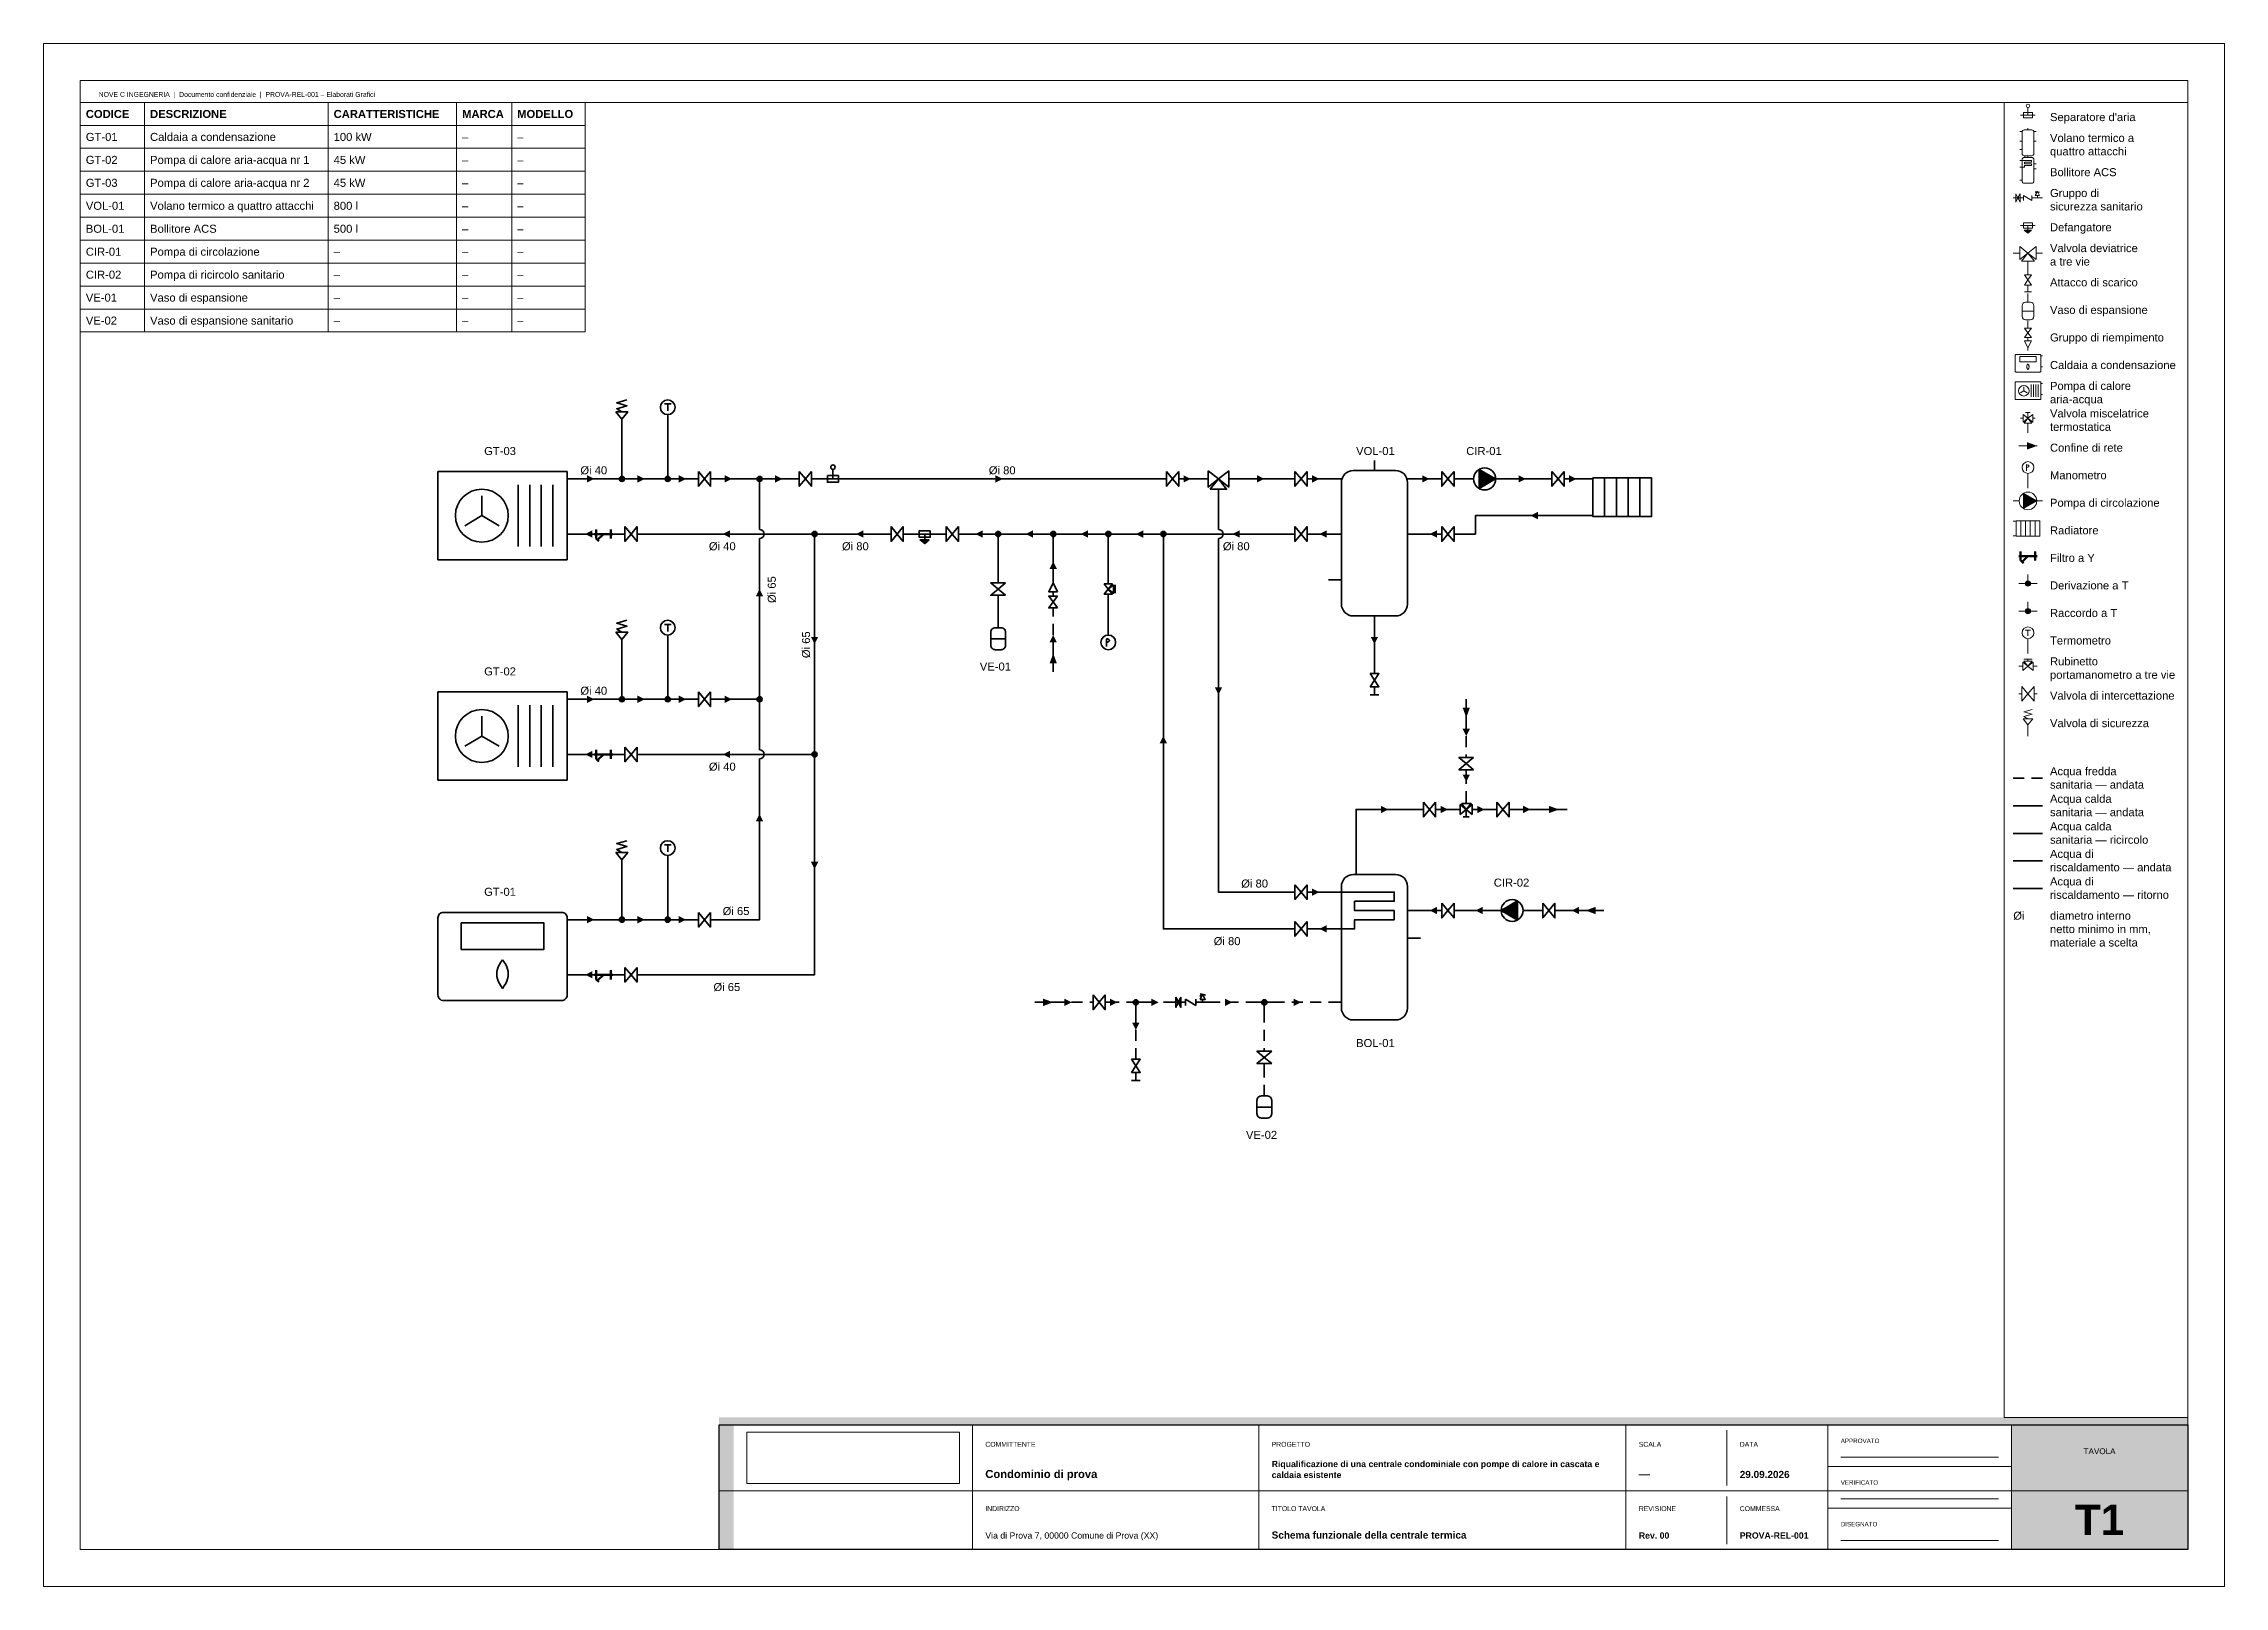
# Paper-space layout 'A2' of a CAD drawing. Header units: millimetres. Extents: x 0 to 594, y 0 to 420.
# The model-space entities are those that its viewports show. They can reach past a viewport. Long polylines and large blocks are cut down to what shows.
import ezdxf
from ezdxf.enums import TextEntityAlignment as Align

# ---------------------------------------------------------------- set-up
doc = ezdxf.new("R2010")
doc.units = ezdxf.units.MM
doc.linetypes.add('NOVEC_TRATTO_3_2', pattern=[5, 3, -2])
doc.layers.add('G-ANNO-NPLT', color=7, linetype='Continuous', lineweight=18, plot=False)
for name, color, linetype, lineweight in [('G-ANNO-TTLB', 7, 'Continuous', 18), ('M-ANNO-DIAM', 7, 'Continuous', 18), ('M-ANNO-IDEN', 7, 'Continuous', 18), ('M-ANNO-LEGN', 7, 'Continuous', 18), ('M-ANNO-SCHD', 7, 'Continuous', 18), ('M-DIAG-EQPM', 7, 'Continuous', 35)]:
    doc.layers.add(name, color=color, linetype=linetype, lineweight=lineweight)
for name, color, linetype, lineweight, true_color in [('M-HWTR-RETN', 142, 'Continuous', 35, 0x2471a3), ('M-HWTR-SPLY', 22, 'Continuous', 35, 0xc0392b), ('P-DOMW-CPIP', 161, 'NOVEC_TRATTO_3_2', 35, 0x5dade2), ('P-DOMW-HPIP', 30, 'Continuous', 35, 0xd68910), ('P-DOMW-RPIP', 123, 'Continuous', 35, 0x58d68d)]:
    doc.layers.add(name, color=color, linetype=linetype, lineweight=lineweight, true_color=true_color)
doc.styles.add('NOVEC_ARIAL', font='arial.ttf')
doc.styles.add('NOVEC_ARIAL_GRASSETTO', font='arialbd.ttf')
picture_1 = doc.add_image_def('image1.jpg', size_in_pixel=(2961, 716))

# ---------------------------------------------------------------- blocks, each defined once
blk = doc.blocks.new('NoveC_FlowArrow')
h = blk.add_hatch(color=0)
h.dxf.hatch_style = 1
h.paths.add_polyline_path([(0, 0), (-2, 1), (-2, -1)])
blk = doc.blocks.new('NoveC_NetworkBoundary')
at = {"color": 0, "linetype": 'Continuous', "lineweight": -2}
blk.add_line((0, -2.5), (5, -2.5), dxfattribs=at)
blk = doc.blocks.new('NoveC_MixingValveThermostatic')
at = {"color": 0, "linetype": 'Continuous', "lineweight": -2}
for p, q in [((0, -5), (0.85, -5)), ((1.7, -3), (3.3, -3)), ((2.5, -5), (2.5, -3)), ((4.15, -5), (5, -5)), ((2.5, -6.65), (2.5, -10))]:
    blk.add_line(p, q, dxfattribs=at)
for points in [[(0.85, -3.68), (0.85, -6.32), (2.5, -5)], [(1.18, -6.65), (3.82, -6.65), (2.5, -5)], [(4.15, -3.68), (4.15, -6.32), (2.5, -5)]]:
    blk.add_lwpolyline(points, close=True, dxfattribs=at)
blk = doc.blocks.new('NoveC_TeeBranch')
at = {"linetype": 'Continuous', "lineweight": -2}
h = blk.add_hatch(color=0, dxfattribs=at)
h.dxf.hatch_style = 1
h.paths.add_polyline_path([(1.8, -2.5, 1), (3.2, -2.5, 1)])
at = {"color": 0, "linetype": 'Continuous', "lineweight": -2}
for p, q in [((2.5, 0), (2.5, -2.5)), ((0, -2.5), (5, -2.5))]:
    blk.add_line(p, q, dxfattribs=at)
blk.add_circle((2.5, -2.5), 0.7, dxfattribs=at)
blk = doc.blocks.new('NoveC_DrainConnection')
at = {"color": 0, "linetype": 'Continuous', "lineweight": -2}
for p, q in [((2.5, 0), (2.5, -3)), ((1.3, -8.8), (3.7, -8.8)), ((2.5, -6.6), (2.5, -8.8))]:
    blk.add_line(p, q, dxfattribs=at)
for points in [[(1.3, -3), (3.7, -3), (2.5, -4.8)], [(1.3, -6.6), (3.7, -6.6), (2.5, -4.8)]]:
    blk.add_lwpolyline(points, close=True, dxfattribs=at)
blk = doc.blocks.new('NoveC_ExpansionConnection')
at = {"color": 0, "linetype": 'Continuous', "lineweight": -2}
for p, q in [((2.5, 0), (2.5, -3)), ((0.5, -6), (4.5, -6))]:
    blk.add_line(p, q, dxfattribs=at)
blk.add_lwpolyline([(1.7, -3), (3.3, -3, -0.414214), (4.5, -4.2), (4.5, -7.8, -0.414214), (3.3, -9), (1.7, -9, -0.414214), (0.5, -7.8), (0.5, -4.2, -0.414214)], format="xyb", close=True, dxfattribs=at)
blk = doc.blocks.new('NoveC_HeatPumpAirWater')
at = {"color": 0, "linetype": 'Continuous', "lineweight": -2}
for p, q in [((40, -5), (37.6, -5)), ((14.368, -15), (14.368, -9.6)), ((24.224, -6.6), (24.224, -23.4)), ((27.392, -6.6), (27.392, -23.4)), ((30.56, -6.6), (30.56, -23.4)), ((33.728, -6.6), (33.728, -23.4)), ((14.368, -15), (9.688, -17.736)), ((14.368, -15), (19.048, -17.736)), ((40, -20), (37.6, -20))]:
    blk.add_line(p, q, dxfattribs=at)
blk.add_lwpolyline([(2.4, -3), (37.6, -3), (37.6, -27), (2.4, -27)], close=True, dxfattribs=at)
blk.add_circle((14.368, -15), 7.2, dxfattribs=at)
blk = doc.blocks.new('NoveC_GasBoiler')
at = {"color": 0, "linetype": 'Continuous', "lineweight": -2}
for p, q in [((40, -5), (37.6, -5)), ((40, -20), (37.6, -20))]:
    blk.add_line(p, q, dxfattribs=at)
blk.add_lwpolyline([(3.9, -3), (36.1, -3, -0.414214), (37.6, -4.5), (37.6, -25.5, -0.414214), (36.1, -27), (3.9, -27, -0.414214), (2.4, -25.5), (2.4, -4.5, -0.414214)], format="xyb", close=True, dxfattribs=at)
for points in [[(8.74, -5.88), (31.26, -5.88), (31.26, -13.08), (8.74, -13.08)], [(20, -15.9), (20.48, -16.55), (20.87, -17.2), (21.17, -17.85), (21.39, -18.5), (21.52, -19.15), (21.56, -19.8), (21.52, -20.45), (21.39, -21.1), (21.17, -21.75), (20.87, -22.4), (20.48, -23.05), (20, -23.7), (19.52, -23.05), (19.13, -22.4), (18.83, -21.75), (18.61, -21.1), (18.48, -20.45), (18.44, -19.8), (18.48, -19.15), (18.61, -18.5), (18.83, -17.85), (19.13, -17.2), (19.52, -16.55)]]:
    blk.add_lwpolyline(points, close=True, dxfattribs=at)
blk = doc.blocks.new('NoveC_DhwCylinder')
at = {"color": 0, "linetype": 'Continuous', "lineweight": -2}
for p, q in [((7.5, 0), (7.5, -2.7)), ((25, -12.5), (21.5, -12.5)), ((25, -20), (21.5, -20)), ((0, -37.5), (3.5, -37.5))]:
    blk.add_line(p, q, dxfattribs=at)
blk.add_lwpolyline([(6.74, -2.7), (18.26, -2.7, -0.414214), (21.5, -5.94), (21.5, -39.06, -0.414214), (18.26, -42.3), (6.74, -42.3, -0.414214), (3.5, -39.06), (3.5, -5.94, -0.414214)], format="xyb", close=True, dxfattribs=at)
blk.add_lwpolyline([(0, -7.5), (7.1, -7.5), (17.9, -7.5), (17.9, -10), (7.1, -10), (7.1, -12.5), (17.9, -12.5), (17.9, -15), (7.1, -15), (7.1, -17.5), (0, -17.5)], dxfattribs=at)
blk = doc.blocks.new('NoveC_BufferFourPort')
at = {"color": 0, "linetype": 'Continuous', "lineweight": -2}
for p, q in [((12.5, 0), (12.5, -2.7)), ((0, -5), (3.5, -5)), ((25, -5), (21.5, -5)), ((0, -20), (3.5, -20)), ((25, -20), (21.5, -20)), ((0, -32.5), (3.5, -32.5)), ((12.5, -45), (12.5, -42.3))]:
    blk.add_line(p, q, dxfattribs=at)
blk.add_lwpolyline([(6.74, -2.7), (18.26, -2.7, -0.414214), (21.5, -5.94), (21.5, -39.06, -0.414214), (18.26, -42.3), (6.74, -42.3, -0.414214), (3.5, -39.06), (3.5, -5.94, -0.414214)], format="xyb", close=True, dxfattribs=at)
blk = doc.blocks.new('NoveC_Radiator')
at = {"color": 0, "linetype": 'Continuous', "lineweight": -2}
for p, q in [((0, -2.5), (2, -2.5)), ((5.2, -2.25), (5.2, -12.75)), ((8.4, -2.25), (8.4, -12.75)), ((11.6, -2.25), (11.6, -12.75)), ((14.8, -2.25), (14.8, -12.75)), ((0, -12.5), (2, -12.5))]:
    blk.add_line(p, q, dxfattribs=at)
blk.add_lwpolyline([(2, -2.25), (18, -2.25), (18, -12.75), (2, -12.75)], close=True, dxfattribs=at)
blk = doc.blocks.new('NoveC_ValveSafety')
at = {"color": 0, "linetype": 'Continuous', "lineweight": -2}
blk.add_line((2.5, -10), (2.5, -6.2), dxfattribs=at)
blk.add_lwpolyline([(0.9, -4.2), (4.1, -4.2), (2.5, -6.2)], close=True, dxfattribs=at)
blk.add_lwpolyline([(2.5, -4.2), (1.1, -3.4), (3.9, -2.6), (1.1, -1.8), (3.9, -1)], dxfattribs=at)
blk = doc.blocks.new('NoveC_Thermometer')
at = {"color": 0, "linetype": 'Continuous', "lineweight": -2}
blk.add_line((2.5, -10), (2.5, -5), dxfattribs=at)
blk.add_circle((2.5, -3), 2, dxfattribs=at)
blk = doc.blocks.new('NoveC_Thermometer_Lettera')
at = {"color": 0, "linetype": 'Continuous', "lineweight": -2}
for p, q in [((-0.9, 0.9), (0.9, 0.9)), ((0, 0.9), (0, -1))]:
    blk.add_line(p, q, dxfattribs=at)
blk = doc.blocks.new('NoveC_TeeJunction')
at = {"linetype": 'Continuous', "lineweight": -2}
h = blk.add_hatch(color=0, dxfattribs=at)
h.dxf.hatch_style = 1
h.paths.add_polyline_path([(1.8, -2.5, 1), (3.2, -2.5, 1)])
at = {"color": 0, "linetype": 'Continuous', "lineweight": -2}
for p, q in [((2.5, 0), (2.5, -2.5)), ((0, -2.5), (5, -2.5))]:
    blk.add_line(p, q, dxfattribs=at)
blk.add_circle((2.5, -2.5), 0.7, dxfattribs=at)
blk = doc.blocks.new('NoveC_DivertingValve3way')
at = {"color": 0, "linetype": 'Continuous', "lineweight": -2}
for p, q in [((0, -5), (2.2, -5)), ((7.8, -5), (10, -5)), ((5, -7.8), (5, -10))]:
    blk.add_line(p, q, dxfattribs=at)
for points in [[(2.2, -2.76), (2.2, -7.24), (5, -5)], [(2.76, -7.8), (7.24, -7.8), (5, -5)], [(7.8, -2.76), (7.8, -7.24), (5, -5)]]:
    blk.add_lwpolyline(points, close=True, dxfattribs=at)
blk = doc.blocks.new('NoveC_FillingUnit')
at = {"color": 0, "linetype": 'Continuous', "lineweight": -2}
for p, q in [((2.5, 0), (2.5, -2.4)), ((2.5, -5.6), (2.5, -6.8)), ((2.5, -9.2), (2.5, -10))]:
    blk.add_line(p, q, dxfattribs=at)
for points in [[(1.3, -2.4), (3.7, -2.4), (2.5, -4)], [(1.3, -5.6), (3.7, -5.6), (2.5, -4)], [(1.3, -6.8), (3.7, -6.8), (2.5, -9.2)]]:
    blk.add_lwpolyline(points, close=True, dxfattribs=at)
blk = doc.blocks.new('NoveC_PressureGauge')
at = {"color": 0, "linetype": 'Continuous', "lineweight": -2}
blk.add_line((2.5, -10), (2.5, -5), dxfattribs=at)
blk.add_circle((2.5, -3), 2, dxfattribs=at)
blk = doc.blocks.new('NoveC_PressureGauge_Lettera')
at = {"color": 0, "linetype": 'Continuous', "lineweight": -2}
blk.add_line((-0.5, 1), (-0.5, -1.1), dxfattribs=at)
blk.add_lwpolyline([(-0.5, 1), (-0.24, 0.92), (-0.03, 0.83), (0.14, 0.75), (0.26, 0.67), (0.33, 0.58), (0.35, 0.5), (0.33, 0.42), (0.26, 0.33), (0.14, 0.25), (-0.03, 0.17), (-0.24, 0.08), (-0.5, 0)], dxfattribs=at)
blk = doc.blocks.new('NoveC_ValveIsolation')
at = {"color": 0, "linetype": 'Continuous', "lineweight": -2}
for p, q in [((0, -2.5), (0.8333, -2.5)), ((4.1667, -2.5), (5, -2.5))]:
    blk.add_line(p, q, dxfattribs=at)
for points in [[(0.8333, -0.5), (0.8333, -4.5), (2.5, -2.5)], [(4.1667, -0.5), (4.1667, -4.5), (2.5, -2.5)]]:
    blk.add_lwpolyline(points, close=True, dxfattribs=at)
blk = doc.blocks.new('NoveC_ValveGaugeCock3way')
at = {"color": 0, "linetype": 'Continuous', "lineweight": -2}
for p, q in [((0, -2.5), (1.1, -2.5)), ((1.38, -0.6), (3.62, -0.6)), ((2.5, -1.1), (2.5, -0.6)), ((3.9, -2.5), (5, -2.5))]:
    blk.add_line(p, q, dxfattribs=at)
for points in [[(1.1, -1.38), (1.1, -3.62), (2.5, -2.5)], [(1.38, -1.1), (3.62, -1.1), (2.5, -2.5)], [(3.9, -1.38), (3.9, -3.62), (2.5, -2.5)]]:
    blk.add_lwpolyline(points, close=True, dxfattribs=at)
blk = doc.blocks.new('NoveC_AirSeparator')
at = {"color": 0, "linetype": 'Continuous', "lineweight": -2}
for p, q in [((0, -5), (5, -5)), ((2.5, -5), (2.5, -2.4))]:
    blk.add_line(p, q, dxfattribs=at)
blk.add_lwpolyline([(1, -4.1), (4, -4.1), (4, -5.9), (1, -5.9)], close=True, dxfattribs=at)
blk.add_circle((2.5, -1.8), 0.6, dxfattribs=at)
blk = doc.blocks.new('NoveC_DirtSeparator')
at = {"linetype": 'Continuous', "lineweight": -2}
h = blk.add_hatch(color=0, dxfattribs=at)
h.dxf.hatch_style = 1
h.paths.add_polyline_path([(1.25, -6.6), (3.75, -6.6), (2.5, -7.6)])
at = {"color": 0, "linetype": 'Continuous', "lineweight": -2}
for p, q in [((0, -5), (5, -5)), ((2.5, -5), (2.5, -7.6))]:
    blk.add_line(p, q, dxfattribs=at)
for points in [[(1, -4.1), (4, -4.1), (4, -5.9), (1, -5.9)], [(1.25, -6.6), (3.75, -6.6), (2.5, -7.6)]]:
    blk.add_lwpolyline(points, close=True, dxfattribs=at)
blk = doc.blocks.new('NoveC_Strainer')
at = {"color": 0, "linetype": 'Continuous', "lineweight": -2}
for p, q in [((0, -2.5), (5, -2.5)), ((0.5, -1.25), (0.5, -3.75)), ((0.5464, -3.7464), (1.2536, -4.4536)), ((2.5, -2.5), (0.9, -4.1)), ((4.5, -1.25), (4.5, -3.75))]:
    blk.add_line(p, q, dxfattribs=at)
blk = doc.blocks.new('NoveC_PumpCirculator')
at = {"linetype": 'Continuous', "lineweight": -2}
h = blk.add_hatch(color=0, dxfattribs=at)
h.dxf.hatch_style = 1
h.paths.add_polyline_path([(3.5, -2.402), (3.5, -7.598), (8, -5)])
at = {"color": 0, "linetype": 'Continuous', "lineweight": -2}
for p, q in [((0, -5), (2, -5)), ((8, -5), (10, -5))]:
    blk.add_line(p, q, dxfattribs=at)
blk.add_lwpolyline([(3.5, -2.402), (3.5, -7.598), (8, -5)], close=True, dxfattribs=at)
blk.add_circle((5, -5), 3, dxfattribs=at)
blk = doc.blocks.new('NoveC_DhwSafetyGroup')
at = {"color": 0, "linetype": 'Continuous', "lineweight": -2}
for p, q in [((0, -2.5), (3.5, -2.5)), ((3.5, -1.66), (3.5, -3.34)), ((3.5, -1.66), (6.3, -3.34)), ((6.3, -1.66), (6.3, -3.34)), ((6.3, -2.5), (10, -2.5)), ((8.2, -2.5), (8.2, -1.7))]:
    blk.add_line(p, q, dxfattribs=at)
for points in [[(0.9, -1.1), (0.9, -3.9), (1.6, -2.5)], [(2.3, -1.1), (2.3, -3.9), (1.6, -2.5)], [(7.5, -1.7), (8.9, -1.7), (8.2, -0.3)]]:
    blk.add_lwpolyline(points, close=True, dxfattribs=at)
blk.add_lwpolyline([(8.2, -0.3), (7.5, -0.8), (8.9, -0.5), (7.5, -0.2)], dxfattribs=at)

msp = doc.modelspace()

# ---------------------------------------------------------------- linework, layer by layer
at = {"layer": 'M-ANNO-LEGN', "color": 161, "linetype": 'NOVEC_TRATTO_3_2', "lineweight": 35, "true_color": 0x5dade2}
msp.add_line((536.5, 220), (544.5, 220), dxfattribs=at)
at = {"layer": 'M-ANNO-LEGN', "color": 30, "linetype": 'Continuous', "lineweight": 35, "true_color": 0xd68910}
msp.add_line((536.5, 212.5), (544.5, 212.5), dxfattribs=at)
at = {"layer": 'M-ANNO-LEGN', "color": 123, "linetype": 'Continuous', "lineweight": 35, "true_color": 0x58d68d}
msp.add_line((536.5, 205), (544.5, 205), dxfattribs=at)
at = {"layer": 'M-ANNO-LEGN', "color": 22, "linetype": 'Continuous', "lineweight": 35, "true_color": 0xc0392b}
msp.add_line((536.5, 197.5), (544.5, 197.5), dxfattribs=at)
at = {"layer": 'M-ANNO-LEGN', "color": 142, "linetype": 'Continuous', "lineweight": 35, "true_color": 0x2471a3}
msp.add_line((536.5, 190), (544.5, 190), dxfattribs=at)
at = {"layer": 'M-ANNO-LEGN'}
msp.add_lwpolyline([(534, 404), (584, 404), (584, 46), (534, 46)], close=True, dxfattribs=at)
at = {"layer": 'M-ANNO-SCHD'}
for p, q in [((10, 404), (147.5, 404)), ((10, 404), (10, 341.5)), ((27.5, 404), (27.5, 341.5)), ((77.5, 404), (77.5, 341.5)), ((112.5, 404), (112.5, 341.5)), ((127.5, 404), (127.5, 341.5)), ((147.5, 404), (147.5, 341.5)), ((10, 397.75), (147.5, 397.75)), ((10, 391.5), (147.5, 391.5)), ((10, 385.25), (147.5, 385.25)), ((10, 379), (147.5, 379)), ((10, 372.75), (147.5, 372.75)), ((10, 366.5), (147.5, 366.5)), ((10, 360.25), (147.5, 360.25)), ((10, 354), (147.5, 354)), ((10, 347.75), (147.5, 347.75)), ((10, 341.5), (147.5, 341.5))]:
    msp.add_line(p, q, dxfattribs=at)
at = {"layer": 'M-HWTR-RETN', "flags": 128}
for points in [[(420, 291.5), (390, 291.5), (390, 286.5), (385, 286.5)], [(150, 286.5), (145, 286.5)], [(157.5, 286.5), (155, 286.5)], [(207.5, 286.5), (162.5, 286.5)], [(230, 286.5), (212.5, 286.5)], [(237.5, 286.5), (235, 286.5)], [(245, 286.5), (242.5, 286.5)], [(257.5, 286.5), (250, 286.5)], [(272.5, 286.5), (262.5, 286.5)], [(287.5, 286.5), (277.5, 286.5)], [(302.5, 286.5), (292.5, 286.5)], [(340, 286.5), (307.5, 286.5)], [(350, 286.5), (345, 286.5)], [(380, 286.5), (375, 286.5)], [(210, 284), (210, 229)], [(260, 284), (260, 274)], [(275, 274), (275, 284)], [(290, 284), (290, 274)], [(340, 179), (305, 179), (305, 284)], [(260, 269), (260, 264)], [(290, 269), (290, 264)], [(150, 226.5), (145, 226.5)], [(157.5, 226.5), (155, 226.5)], [(207.5, 226.5), (162.5, 226.5)], [(210, 224), (210, 166.5), (162.5, 166.5)], [(350, 179), (345, 179)], [(150, 166.5), (145, 166.5)], [(157.5, 166.5), (155, 166.5)]]:
    msp.add_lwpolyline(points, dxfattribs=at)
at = {"layer": 'M-HWTR-SPLY', "flags": 128}
for points in [[(157.5, 304), (157.5, 314)], [(170, 304), (170, 314)], [(145, 301.5), (155, 301.5)], [(160, 301.5), (167.5, 301.5)], [(172.5, 301.5), (177.5, 301.5)], [(182.5, 301.5), (192.5, 301.5)], [(195, 287.75), (195, 299)], [(197.5, 301.5), (205, 301.5)], [(210, 301.5), (212.5, 301.5)], [(217.5, 301.5), (305, 301.5)], [(310, 301.5), (315, 301.5)], [(325, 301.5), (340, 301.5)], [(345, 301.5), (350, 301.5)], [(375, 301.5), (380, 301.5)], [(385, 301.5), (387.5, 301.5)], [(397.5, 301.5), (410, 301.5)], [(415, 301.5), (420, 301.5)], [(320, 296.5), (320, 287.75)], [(195, 244), (195, 285.25)], [(320, 285.25), (320, 189), (340, 189)], [(362.5, 261.5), (362.5, 251.5)], [(157.5, 244), (157.5, 254)], [(170, 244), (170, 254)], [(145, 241.5), (155, 241.5)], [(160, 241.5), (167.5, 241.5)], [(172.5, 241.5), (177.5, 241.5)], [(182.5, 241.5), (192.5, 241.5)], [(195, 227.75), (195, 239)], [(182.5, 181.5), (195, 181.5), (195, 225.25)], [(157.5, 184), (157.5, 194)], [(170, 184), (170, 194)], [(345, 189), (350, 189)], [(145, 181.5), (155, 181.5)], [(160, 181.5), (167.5, 181.5)], [(172.5, 181.5), (177.5, 181.5)]]:
    msp.add_lwpolyline(points, dxfattribs=at)
at = {"layer": 'M-HWTR-SPLY', "linetype": 'Continuous'}
for centre in [(195, 286.5), (320, 286.5), (195, 226.5)]:
    msp.add_arc(centre, 1.25, 270, 90, dxfattribs=at)
at = {"layer": 'P-DOMW-CPIP', "flags": 128}
for points in [[(275, 254), (275, 264)], [(387.5, 236.5), (387.5, 226.5)], [(387.5, 221.5), (387.5, 216.5)], [(275, 159), (285, 159)], [(290, 159), (295, 159)], [(297.5, 156.5), (297.5, 146.5)], [(300, 159), (307.5, 159)], [(317.5, 159), (330, 159)], [(332.5, 156.5), (332.5, 146.5)], [(335, 159), (350, 159)], [(332.5, 141.5), (332.5, 136.5)]]:
    msp.add_lwpolyline(points, dxfattribs=at)
at = {"layer": 'P-DOMW-HPIP', "flags": 128}
for points in [[(357.5, 196.5), (357.5, 211.5), (375, 211.5)], [(380, 211.5), (385, 211.5)], [(390, 211.5), (395, 211.5)], [(400, 211.5), (410, 211.5)]]:
    msp.add_lwpolyline(points, dxfattribs=at)
at = {"layer": 'P-DOMW-RPIP', "flags": 128}
for points in [[(380, 184), (375, 184)], [(395, 184), (385, 184)], [(407.5, 184), (405, 184)], [(420, 184), (412.5, 184)]]:
    msp.add_lwpolyline(points, dxfattribs=at)

# ---------------------------------------------------------------- block references
at = {"layer": 'M-ANNO-LEGN', "lineweight": 18}
for name, p, xscale, yscale in [('NoveC_AirSeparator', (538.5, 404.5), 0.8, 0.8), ('NoveC_BufferFourPort', (538.27778, 397), 0.17777777777777778, 0.17777777777777778), ('NoveC_DhwCylinder', (538.27778, 389.5), 0.17777777777777778, 0.17777777777777778), ('NoveC_DhwSafetyGroup', (536.5, 380), 0.8, 0.8), ('NoveC_DirtSeparator', (538.5, 374.5), 0.8, 0.8), ('NoveC_DivertingValve3way', (536.5, 367), 0.8, 0.8), ('NoveC_DrainConnection', (538.5, 359.5), 0.8, 0.8), ('NoveC_ExpansionConnection', (538.5, 352), 0.8, 0.8), ('NoveC_FillingUnit', (538.5, 344.5), 0.8, 0.8), ('NoveC_GasBoiler', (536.5, 336), 0.2, 0.2), ('NoveC_HeatPumpAirWater', (536.5, 328.5), 0.2, 0.2), ('NoveC_MixingValveThermostatic', (538.5, 322), 0.8, 0.8), ('NoveC_PressureGauge', (538.5, 307), 0.8, 0.8), ('NoveC_PressureGauge_Lettera', (540.5, 304.6), 0.8, 0.8), ('NoveC_PumpCirculator', (536.5, 299.5), 0.8, 0.8), ('NoveC_Radiator', (536.5, 291), 0.4, 0.4), ('NoveC_Thermometer', (538.5, 262), 0.8, 0.8), ('NoveC_Thermometer_Lettera', (540.5, 259.6), 0.8, 0.8), ('NoveC_ValveSafety', (538.5, 239.5), 0.8, 0.8)]:
    msp.add_blockref(name, p, dxfattribs=dict(at, xscale=xscale, yscale=yscale))
for name, p in [('NoveC_NetworkBoundary', (538, 313)), ('NoveC_TeeBranch', (538, 275.5)), ('NoveC_TeeJunction', (538, 268)), ('NoveC_ValveGaugeCock3way', (538, 253)), ('NoveC_ValveIsolation', (538, 245.5))]:
    msp.add_blockref(name, p, dxfattribs=at)
at = {"layer": 'M-ANNO-LEGN', "lineweight": 50}
msp.add_blockref('NoveC_Strainer', (538, 283), dxfattribs=at)
at = {"layer": 'M-DIAG-EQPM'}
for name, p in [('NoveC_ValveSafety', (155, 324)), ('NoveC_Thermometer', (167.5, 324)), ('NoveC_Thermometer_Lettera', (170, 321)), ('NoveC_HeatPumpAirWater', (105, 306.5)), ('NoveC_TeeBranch', (155, 304)), ('NoveC_TeeBranch', (167.5, 304)), ('NoveC_ValveIsolation', (177.5, 304)), ('NoveC_ValveIsolation', (205, 304)), ('NoveC_AirSeparator', (212.5, 306.5)), ('NoveC_ValveIsolation', (305, 304)), ('NoveC_DivertingValve3way', (315, 306.5)), ('NoveC_ValveIsolation', (340, 304)), ('NoveC_BufferFourPort', (350, 306.5)), ('NoveC_ValveIsolation', (380, 304)), ('NoveC_PumpCirculator', (387.5, 306.5)), ('NoveC_ValveIsolation', (410, 304)), ('NoveC_Radiator', (420, 304)), ('NoveC_ValveIsolation', (157.5, 289)), ('NoveC_ValveIsolation', (230, 289)), ('NoveC_ValveIsolation', (245, 289)), ('NoveC_ValveIsolation', (340, 289)), ('NoveC_ValveIsolation', (380, 289)), ('NoveC_ValveSafety', (155, 264)), ('NoveC_Thermometer', (167.5, 264)), ('NoveC_Thermometer_Lettera', (170, 261)), ('NoveC_ExpansionConnection', (257.5, 264)), ('NoveC_PressureGauge_Lettera', (290, 257)), ('NoveC_DrainConnection', (360, 251.5)), ('NoveC_TeeBranch', (155, 244)), ('NoveC_TeeBranch', (167.5, 244)), ('NoveC_HeatPumpAirWater', (105, 246.5)), ('NoveC_ValveIsolation', (177.5, 244)), ('NoveC_ValveIsolation', (157.5, 229)), ('NoveC_ValveIsolation', (375, 214)), ('NoveC_ValveIsolation', (395, 214)), ('NoveC_ValveSafety', (155, 204)), ('NoveC_Thermometer', (167.5, 204)), ('NoveC_Thermometer_Lettera', (170, 201)), ('NoveC_DhwCylinder', (350, 196.5)), ('NoveC_ValveIsolation', (340, 191.5)), ('NoveC_ValveIsolation', (380, 186.5)), ('NoveC_ValveIsolation', (407.5, 186.5)), ('NoveC_GasBoiler', (105, 186.5)), ('NoveC_TeeBranch', (155, 184)), ('NoveC_TeeBranch', (167.5, 184)), ('NoveC_ValveIsolation', (177.5, 184)), ('NoveC_ValveIsolation', (340, 181.5)), ('NoveC_ValveIsolation', (157.5, 169)), ('NoveC_ValveIsolation', (285, 161.5)), ('NoveC_DhwSafetyGroup', (307.5, 161.5)), ('NoveC_NetworkBoundary', (270, 161.5)), ('NoveC_DrainConnection', (295, 146.5)), ('NoveC_ExpansionConnection', (330, 136.5))]:
    msp.add_blockref(name, p, dxfattribs=at)
for name, p, xscale in [('NoveC_FlowArrow', (543, 310.5), 1.375), ('NoveC_DirtSeparator', (242.5, 291.5), -1), ('NoveC_FlowArrow', (412.75, 211.5), 1.375), ('NoveC_NetworkBoundary', (415, 214), -1), ('NoveC_PumpCirculator', (405, 189), -1), ('NoveC_NetworkBoundary', (425, 186.5), -1), ('NoveC_FlowArrow', (275, 159), 1.375)]:
    msp.add_blockref(name, p, dxfattribs=dict(at, xscale=xscale))
for name, p, rotation in [('NoveC_TeeJunction', (197.5, 299), 180), ('NoveC_TeeJunction', (212.5, 284), 180), ('NoveC_TeeBranch', (262.5, 284), 180), ('NoveC_TeeBranch', (277.5, 284), 180), ('NoveC_TeeBranch', (292.5, 284), 180), ('NoveC_TeeJunction', (307.5, 284), 180), ('NoveC_ValveIsolation', (262.5, 274), 270), ('NoveC_FillingUnit', (277.5, 264), 180), ('NoveC_ValveGaugeCock3way', (292.5, 274), 270), ('NoveC_PressureGauge', (292.5, 254), 180), ('NoveC_TeeJunction', (192.5, 239), 90), ('NoveC_NetworkBoundary', (390, 241.5), 270), ('NoveC_TeeJunction', (207.5, 224), 90), ('NoveC_ValveIsolation', (390, 226.5), 270), ('NoveC_TeeBranch', (300, 156.5), 180), ('NoveC_TeeBranch', (335, 156.5), 180), ('NoveC_ValveIsolation', (335, 146.5), 270)]:
    msp.add_blockref(name, p, dxfattribs=dict(at, rotation=rotation))
at = {"layer": 'M-DIAG-EQPM', "lineweight": 50}
for p in [(150, 289), (150, 229), (150, 169)]:
    msp.add_blockref('NoveC_Strainer', p, dxfattribs=at)
at = {"layer": 'M-DIAG-EQPM'}
for name, p, xscale, rotation in [('NoveC_FlowArrow', (275, 254), 1.375, 90), ('NoveC_NetworkBoundary', (277.5, 249), -1, 270), ('NoveC_FlowArrow', (387.5, 236.5), 1.375, 270), ('NoveC_MixingValveThermostatic', (385, 206.5), -1, 180), ('NoveC_FlowArrow', (420, 184), 1.375, 180)]:
    msp.add_blockref(name, p, dxfattribs=dict(at, xscale=xscale, rotation=rotation))
at = {"layer": 'M-HWTR-RETN'}
for p, rotation in [((405, 291.5), 180), ((147.5, 286.5), 180), ((185, 286.5), 180), ((221.25, 286.5), 180), ((253.75, 286.5), 180), ((267.5, 286.5), 180), ((282.5, 286.5), 180), ((297.5, 286.5), 180), ((323.75, 286.5), 180), ((347.5, 286.5), 180), ((377.5, 286.5), 180), ((275, 279), 90), ((210, 256.5), 270), ((147.5, 226.5), 180), ((185, 226.5), 180), ((305, 231.5), 90), ((210, 195.25), 270), ((347.5, 179), 180), ((147.5, 166.5), 180)]:
    msp.add_blockref('NoveC_FlowArrow', p, dxfattribs=dict(at, rotation=rotation))
at = {"layer": 'M-HWTR-SPLY'}
for p in [(150, 301.5), (163.75, 301.5), (175, 301.5), (187.5, 301.5), (201.25, 301.5), (261.25, 301.5), (312.5, 301.5), (332.5, 301.5), (347.5, 301.5), (377.5, 301.5), (403.75, 301.5), (417.5, 301.5), (150, 241.5), (163.75, 241.5), (175, 241.5), (187.5, 241.5), (347.5, 189), (150, 181.5), (163.75, 181.5), (175, 181.5)]:
    msp.add_blockref('NoveC_FlowArrow', p, dxfattribs=at)
for p, rotation in [((195, 271.5), 90), ((362.5, 256.5), 270), ((320, 242.75), 270), ((195, 210.25), 90)]:
    msp.add_blockref('NoveC_FlowArrow', p, dxfattribs=dict(at, rotation=rotation))
at = {"layer": 'P-DOMW-CPIP'}
for p, rotation in [((275, 259), 90), ((387.5, 231.5), 270), ((387.5, 219), 270), ((297.5, 151.5), 270)]:
    msp.add_blockref('NoveC_FlowArrow', p, dxfattribs=dict(at, rotation=rotation))
for p in [(280, 159), (292.5, 159), (303.75, 159), (323.75, 159), (342.5, 159)]:
    msp.add_blockref('NoveC_FlowArrow', p, dxfattribs=at)
at = {"layer": 'P-DOMW-HPIP'}
for p in [(366.25, 211.5), (382.5, 211.5), (392.5, 211.5), (405, 211.5)]:
    msp.add_blockref('NoveC_FlowArrow', p, dxfattribs=at)
at = {"layer": 'P-DOMW-RPIP', "rotation": 180}
for p in [(377.5, 184), (390, 184), (416.25, 184)]:
    msp.add_blockref('NoveC_FlowArrow', p, dxfattribs=at)

# ---------------------------------------------------------------- texts
at = {"layer": 'M-ANNO-DIAM', "style": 'NOVEC_ARIAL'}
for s, p in [('Øi 40', (146.20587, 302.75)), ('Øi 80', (257.45587, 302.75)), ('Øi 40', (181.20587, 282.075)), ('Øi 80', (217.45587, 282.075)), ('Øi 80', (321.20587, 282.075)), ('Øi 40', (146.20587, 242.75)), ('Øi 40', (181.20587, 222.075)), ('Øi 80', (326.20587, 190.25)), ('Øi 65', (184.95587, 182.75)), ('Øi 80', (318.70587, 174.575)), ('Øi 65', (182.45587, 162.075))]:
    msp.add_text(s, height=2.1844, dxfattribs=at).set_placement(p)
for p in [(199.425, 267.70587), (208.75, 252.70588)]:
    msp.add_text('Øi 65', height=2.1844, rotation=90, dxfattribs=at).set_placement(p)
at = {"layer": 'M-ANNO-IDEN', "style": 'NOVEC_ARIAL'}
for s, p in [('GT-03', (120, 308)), ('VOL-01', (357.5, 308)), ('CIR-01', (387.5, 308)), ('GT-02', (120, 248)), ('VE-01', (255, 249.325)), ('GT-01', (120, 188)), ('CIR-02', (395, 190.5)), ('BOL-01', (357.5, 146.825)), ('VE-02', (327.5, 121.825))]:
    msp.add_text(s, height=2.1844, dxfattribs=at).set_placement(p)
at = {"layer": 'M-ANNO-LEGN', "style": 'NOVEC_ARIAL'}
for s, p in [("Separatore d'aria", (546.5, 398.9125)), ('Volano termico a', (546.5, 393.2381)), ('quattro attacchi', (546.5, 389.5869)), ('Bollitore ACS', (546.5, 383.9125)), ('Gruppo di', (546.5, 378.2381)), ('sicurezza sanitario', (546.5, 374.5869)), ('Defangatore', (546.5, 368.9125)), ('Valvola deviatrice', (546.5, 363.2381)), ('a tre vie', (546.5, 359.5869)), ('Attacco di scarico', (546.5, 353.9125)), ('Vaso di espansione', (546.5, 346.4125)), ('Gruppo di riempimento', (546.5, 338.9125)), ('Caldaia a condensazione', (546.5, 331.4125)), ('Pompa di calore', (546.5, 325.7381)), ('aria-acqua', (546.5, 322.0869)), ('Valvola miscelatrice', (546.5, 318.2381)), ('termostatica', (546.5, 314.5869)), ('Confine di rete', (546.5, 308.9125)), ('Manometro', (546.5, 301.4125)), ('Pompa di circolazione', (546.5, 293.9125)), ('Radiatore', (546.5, 286.4125)), ('Filtro a Y', (546.5, 278.9125)), ('Derivazione a T', (546.5, 271.4125)), ('Raccordo a T', (546.5, 263.9125)), ('Termometro', (546.5, 256.4125)), ('Rubinetto', (546.5, 250.7381)), ('Valvola di intercettazione', (546.5, 241.4125)), ('portamanometro a tre vie', (546.5, 247.0869)), ('Valvola di sicurezza', (546.5, 233.9125)), ('Acqua fredda', (546.5, 220.8256)), ('Acqua calda', (546.5, 213.3256)), ('sanitaria — andata', (546.5, 217.1744)), ('Acqua calda', (546.5, 205.8256)), ('sanitaria — andata', (546.5, 209.6744)), ('sanitaria — ricircolo', (546.5, 202.1744)), ('Acqua di', (546.5, 198.3256)), ('riscaldamento — andata', (546.5, 194.6744)), ('Acqua di', (546.5, 190.8256)), ('riscaldamento — ritorno', (546.5, 187.1744)), ('Øi', (536.5, 181.5)), ('diametro interno', (546.5, 181.5)), ('netto minimo in mm,', (546.5, 177.84875)), ('materiale a scelta', (546.5, 174.1975))]:
    msp.add_text(s, height=2.1844, dxfattribs=at).set_placement(p)
at = {"layer": 'M-ANNO-SCHD'}
for s, style, p in [('CODICE', 'NOVEC_ARIAL_GRASSETTO', (11.5, 399.76375)), ('DESCRIZIONE', 'NOVEC_ARIAL_GRASSETTO', (29, 399.76375)), ('CARATTERISTICHE', 'NOVEC_ARIAL_GRASSETTO', (79, 399.76375)), ('MARCA', 'NOVEC_ARIAL_GRASSETTO', (114, 399.76375)), ('MODELLO', 'NOVEC_ARIAL_GRASSETTO', (129, 399.76375)), ('GT-01', 'NOVEC_ARIAL', (11.5, 393.51375)), ('Caldaia a condensazione', 'NOVEC_ARIAL', (29, 393.51375)), ('100 kW', 'NOVEC_ARIAL', (79, 393.51375)), ('–', 'NOVEC_ARIAL', (114, 393.51375)), ('–', 'NOVEC_ARIAL', (129, 393.51375)), ('GT-02', 'NOVEC_ARIAL', (11.5, 387.26375)), ('Pompa di calore aria-acqua nr 1', 'NOVEC_ARIAL', (29, 387.26375)), ('45 kW', 'NOVEC_ARIAL', (79, 387.26375)), ('–', 'NOVEC_ARIAL', (114, 387.26375)), ('–', 'NOVEC_ARIAL', (129, 387.26375)), ('GT-03', 'NOVEC_ARIAL', (11.5, 381.01375)), ('Pompa di calore aria-acqua nr 2', 'NOVEC_ARIAL', (29, 381.01375)), ('45 kW', 'NOVEC_ARIAL', (79, 381.01375)), ('–', 'NOVEC_ARIAL', (114, 381.01375)), ('–', 'NOVEC_ARIAL', (129, 381.01375)), ('VOL-01', 'NOVEC_ARIAL', (11.5, 374.76375)), ('Volano termico a quattro attacchi', 'NOVEC_ARIAL', (29, 374.76375)), ('800 l', 'NOVEC_ARIAL', (79, 374.76375)), ('–', 'NOVEC_ARIAL', (114, 374.76375)), ('–', 'NOVEC_ARIAL', (129, 374.76375)), ('BOL-01', 'NOVEC_ARIAL', (11.5, 368.51375)), ('Bollitore ACS', 'NOVEC_ARIAL', (29, 368.51375)), ('500 l', 'NOVEC_ARIAL', (79, 368.51375)), ('–', 'NOVEC_ARIAL', (114, 368.51375)), ('–', 'NOVEC_ARIAL', (129, 368.51375)), ('CIR-01', 'NOVEC_ARIAL', (11.5, 362.26375)), ('Pompa di circolazione', 'NOVEC_ARIAL', (29, 362.26375)), ('–', 'NOVEC_ARIAL', (79, 362.26375)), ('–', 'NOVEC_ARIAL', (114, 362.26375)), ('–', 'NOVEC_ARIAL', (129, 362.26375)), ('CIR-02', 'NOVEC_ARIAL', (11.5, 356.01375)), ('Pompa di ricircolo sanitario', 'NOVEC_ARIAL', (29, 356.01375)), ('–', 'NOVEC_ARIAL', (79, 356.01375)), ('–', 'NOVEC_ARIAL', (114, 356.01375)), ('–', 'NOVEC_ARIAL', (129, 356.01375)), ('VE-01', 'NOVEC_ARIAL', (11.5, 349.76375)), ('Vaso di espansione', 'NOVEC_ARIAL', (29, 349.76375)), ('–', 'NOVEC_ARIAL', (79, 349.76375)), ('–', 'NOVEC_ARIAL', (114, 349.76375)), ('–', 'NOVEC_ARIAL', (129, 349.76375)), ('VE-02', 'NOVEC_ARIAL', (11.5, 343.51375)), ('Vaso di espansione sanitario', 'NOVEC_ARIAL', (29, 343.51375)), ('–', 'NOVEC_ARIAL', (79, 343.51375)), ('–', 'NOVEC_ARIAL', (114, 343.51375)), ('–', 'NOVEC_ARIAL', (129, 343.51375))]:
    msp.add_text(s, height=2.1844, dxfattribs=dict(at, style=style)).set_placement(p)

psp = doc.layouts.new('A2')

# ---------------------------------------------------------------- hatches: boundary and pattern name
at = {"layer": 'G-ANNO-TTLB', "true_color": 0x2abfbf}
h = psp.add_hatch(color=133, dxfattribs=at)
h.dxf.hatch_style = 1
h.paths.add_polyline_path([(184, 46), (584, 46), (584, 44), (184, 44)])
at = {"layer": 'G-ANNO-TTLB', "true_color": 0x1c2e4a}
h = psp.add_hatch(color=159, dxfattribs=at)
h.dxf.hatch_style = 1
h.paths.add_polyline_path([(184, 44), (188, 44), (188, 10), (184, 10)])
at = {"layer": 'G-ANNO-TTLB', "true_color": 0x2abfbf}
h = psp.add_hatch(color=133, dxfattribs=at)
h.dxf.hatch_style = 1
h.paths.add_polyline_path([(536, 46), (584, 46), (584, 44), (536, 44)])
at = {"layer": 'G-ANNO-TTLB', "true_color": 0x1c2e4a}
h = psp.add_hatch(color=159, dxfattribs=at)
h.dxf.hatch_style = 1
h.paths.add_polyline_path([(536, 44), (584, 44), (584, 10), (536, 10)])

# ---------------------------------------------------------------- linework, layer by layer
at = {"layer": 'G-ANNO-TTLB', "color": 254, "lineweight": 9, "true_color": 0xe0e0e0}
for p, q in [((14, 404), (580, 404)), ((253, 10), (253, 44)), ((458.5, 27.5), (458.5, 42.5)), ((486, 32.667), (536, 32.667)), ((489.5, 35.167), (532.5, 35.167)), ((458.5, 11.5), (458.5, 24.5)), ((489.5, 23.833), (532.5, 23.833)), ((486, 21.333), (536, 21.333)), ((489.5, 12.5), (532.5, 12.5))]:
    psp.add_line(p, q, dxfattribs=at)
at = {"layer": 'G-ANNO-TTLB', "color": 159, "lineweight": 15, "true_color": 0x1c2e4a}
for p, q in [((253, 10), (253, 44)), ((331, 10), (331, 44)), ((431, 10), (431, 44)), ((486, 10), (486, 44)), ((536, 10), (536, 44))]:
    psp.add_line(p, q, dxfattribs=at)
at = {"layer": 'G-ANNO-TTLB', "color": 254, "lineweight": 15, "true_color": 0xe0e0e0}
psp.add_line((184, 26), (584, 26), dxfattribs=at)
at = {"layer": 'G-ANNO-TTLB', "color": 159, "lineweight": 18, "true_color": 0x1c2e4a}
psp.add_lwpolyline([(10, 410), (584, 410), (584, 10), (10, 10)], close=True, dxfattribs=at)
at = {"layer": 'G-ANNO-TTLB', "color": 159, "lineweight": 30, "true_color": 0x1c2e4a}
psp.add_lwpolyline([(184, 44), (584, 44), (584, 10), (184, 10)], close=True, dxfattribs=at)

# ---------------------------------------------------------------- texts
at = {"layer": 'G-ANNO-TTLB', "color": 253, "true_color": 0x999999, "style": 'NOVEC_ARIAL'}
for s, height, p in [('NOVE C INGEGNERIA  |  Documento confidenziale  |  PROVA-REL-001 – Elaborati Grafici', 1.3349, (15, 405.5)), ('COMMITTENTE', 1.3349, (256.5, 38)), ('PROGETTO', 1.3349, (334.5, 38)), ('SCALA', 1.3349, (434.5, 38)), ('DATA', 1.3349, (462, 38)), ('APPROVATO', 1.2136, (489.5, 39)), ('VERIFICATO', 1.2136, (489.5, 27.667)), ('INDIRIZZO', 1.3349, (256.5, 20.5)), ('TITOLO TAVOLA', 1.3349, (334.5, 20.5)), ('REVISIONE', 1.3349, (434.5, 20.5)), ('COMMESSA', 1.3349, (462, 20.5)), ('DISEGNATO', 1.2136, (489.5, 16.333))]:
    psp.add_text(s, height=height, dxfattribs=at).set_placement(p)
at = {"layer": 'G-ANNO-TTLB', "color": 255, "true_color": 0xffffff, "transparency": 33554559, "style": 'NOVEC_ARIAL'}
psp.add_text('TAVOLA', height=1.5777, dxfattribs=at).set_placement((560, 36), align=Align.CENTER)
at = {"layer": 'G-ANNO-TTLB', "color": 59, "true_color": 0x2d2d2d}
for s, height, style, p in [('Condominio di prova', 2.1844, 'NOVEC_ARIAL_GRASSETTO', (256.5, 29.5)), ('caldaia esistente', 1.6989, 'NOVEC_ARIAL_GRASSETTO', (334.5, 29.5)), ('Riqualificazione di una centrale condominiale con pompe di calore in cascata e', 1.6989, 'NOVEC_ARIAL_GRASSETTO', (334.5, 32.463)), ('—', 2.184, 'NOVEC_ARIAL_GRASSETTO', (434.5, 29.5)), ('29.09.2026', 1.9417, 'NOVEC_ARIAL_GRASSETTO', (462, 29.5)), ('Via di Prova 7, 00000 Comune di Prova (XX)', 1.6989, 'NOVEC_ARIAL', (256.5, 13)), ('Schema funzionale della centrale termica', 1.9417, 'NOVEC_ARIAL_GRASSETTO', (334.5, 13)), ('Rev. 00', 1.6989, 'NOVEC_ARIAL_GRASSETTO', (434.5, 13)), ('PROVA-REL-001', 1.6989, 'NOVEC_ARIAL_GRASSETTO', (462, 13))]:
    psp.add_text(s, height=height, dxfattribs=dict(at, style=style)).set_placement(p)
at = {"layer": 'G-ANNO-TTLB', "color": 255, "true_color": 0xffffff, "style": 'NOVEC_ARIAL_GRASSETTO'}
psp.add_text('T1', height=8.2521, dxfattribs=at).set_placement((560, 14), align=Align.CENTER)

# ---------------------------------------------------------------- pictures from other files: only their frames are drawn
at = {"layer": 'G-ANNO-TTLB'}
image = psp.add_image(picture_1, insert=(191.552, 28), size_in_units=(57.896, 14), dxfattribs=at)

# ---------------------------------------------------------------- viewports
at = {"layer": 'G-ANNO-NPLT'}
psp.add_viewport(center=(297, 210), size=(594, 420), view_center_point=(297, 210), view_height=420, dxfattribs=at)

doc.saveas('drawing.dxf')
